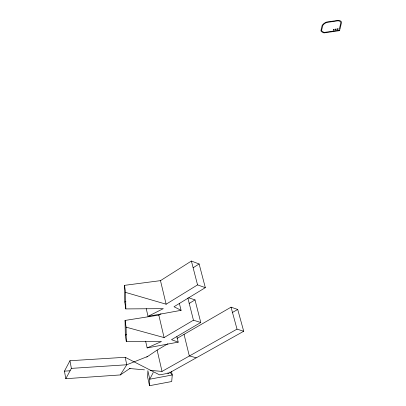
<?xml version="1.0" encoding="UTF-8"?>
<svg xmlns="http://www.w3.org/2000/svg" width="406" height="406" viewBox="0 0 406 406"><rect width="100%" height="100%" fill="white"/><g stroke="black" fill="none" stroke-linecap="round" stroke-linejoin="round"><path stroke-width="0.61" d="M149.525 385.7L149.753 379.199L147.86 370.668L147.657 377.265L149.525 385.7L171.708 381.528L172.261 374.987L171.408 371.348M153.245 372.52L149.753 379.199L172.261 374.987L169.87 372.074M130.159 368.288L120.308 374.936L65.808 378.697L64.442 371.145L69.964 360.726L125.18 357.285L159.573 374.88L168.942 373.129L243.712 331.26L237.703 309.453L231.039 307.175L177.031 338.421M65.808 378.697L71.375 368.379L69.964 360.726M120.308 374.936L126.768 364.766L147.743 356.422M146.754 357.087L157.122 350.089L167.881 343.78M146.241 308.656L148.023 316.355L163.298 308.646L125.819 308.92L124.769 302.023L124.49 285.352L160.482 280.642L191.388 261.053L199.128 263.986L205.324 287.651L174.007 306.738L181.091 310.331L179.32 303.277M193.281 267.655L199.128 263.986M124.49 285.352L125.576 292.401L166.125 304.206L197.549 284.895L205.324 287.651M145.617 341.182L147.15 347.922L161.451 341.517L126.307 341.649L125.317 335.072L125.073 320.43L158.817 315.097L160.959 313.792M189.135 303.465L195.012 299.907L200.767 322.486L171.494 339.69L178.214 342.141L176.874 336.66M125.073 320.43L126.093 327.15L164.085 337.579L193.449 320.197L200.767 322.486M232.252 312.579L237.703 309.453M150.108 370.353L162.019 371.419L237.023 329.129L243.712 331.26M125.317 335.072L126.444 334.493M124.769 302.023L125.885 301.455M147.15 347.922L178.214 342.141M148.023 316.355L181.091 310.331M71.375 368.379L126.768 364.766L125.18 357.285M64.442 371.145L70.126 370.769M129.423 368.506L144.47 369.851M167.698 372.987L168.942 373.129M196.154 357.752L189.308 355.889L184.025 334.321M188.851 297.831L195.012 299.907M231.039 307.175L237.023 329.129M191.388 261.053L197.549 284.895M187.887 298.07L193.449 320.197M160.482 280.642L166.125 304.206M158.817 315.097L164.085 337.579M157.122 350.089L162.019 371.419M125.576 292.401L125.819 308.92M126.093 327.15L126.307 341.649M321.694 29.953L321.684 30.267A4.74 2.822 -23.3 0 0 321.928 31.095L323.572 32.191A4.994 2.974 -23.4 0 0 324.77 32.333L339.751 30.145L339.624 30.653L324.49 32.85A5.618 3.344 -23.3 0 1 323.12 32.683L321.232 31.424A5.385 3.207 -23.3 0 1 320.953 30.475L322.09 25.603A5.471 3.268 -23.5 0 1 322.861 24.477L323.607 23.766A6.202 3.705 -23.5 0 1 325.003 22.792L325.5 22.528A5.415 3.238 -23.5 0 1 327.063 21.934L338.584 20.315A5.451 3.243 -23.8 0 1 339.883 20.584L341.126 21.457A5.496 3.268 -23.8 0 1 341.532 22.371L339.979 29.247L339.269 29.354L340.827 22.929A4.796 2.852 -23.8 0 0 340.451 21.838L339.365 21.076A4.745 2.822 -23.8 0 0 337.817 20.828L327.094 22.421A4.679 2.796 -23.5 0 0 325.739 22.934L325.307 23.162A5.415 3.233 -23.5 0 0 324.095 24.01L323.445 24.629A4.74 2.832 -23.5 0 0 322.775 25.603L321.694 29.953M333.57 29.399L333.362 30.237L334.072 30.13L334.28 29.293L333.57 29.399M335.539 29.105L335.331 29.942L336.041 29.836L336.254 28.999L335.539 29.105M337.513 28.811L337.3 29.648L338.015 29.542L338.228 28.704L337.513 28.811"/></g></svg>
